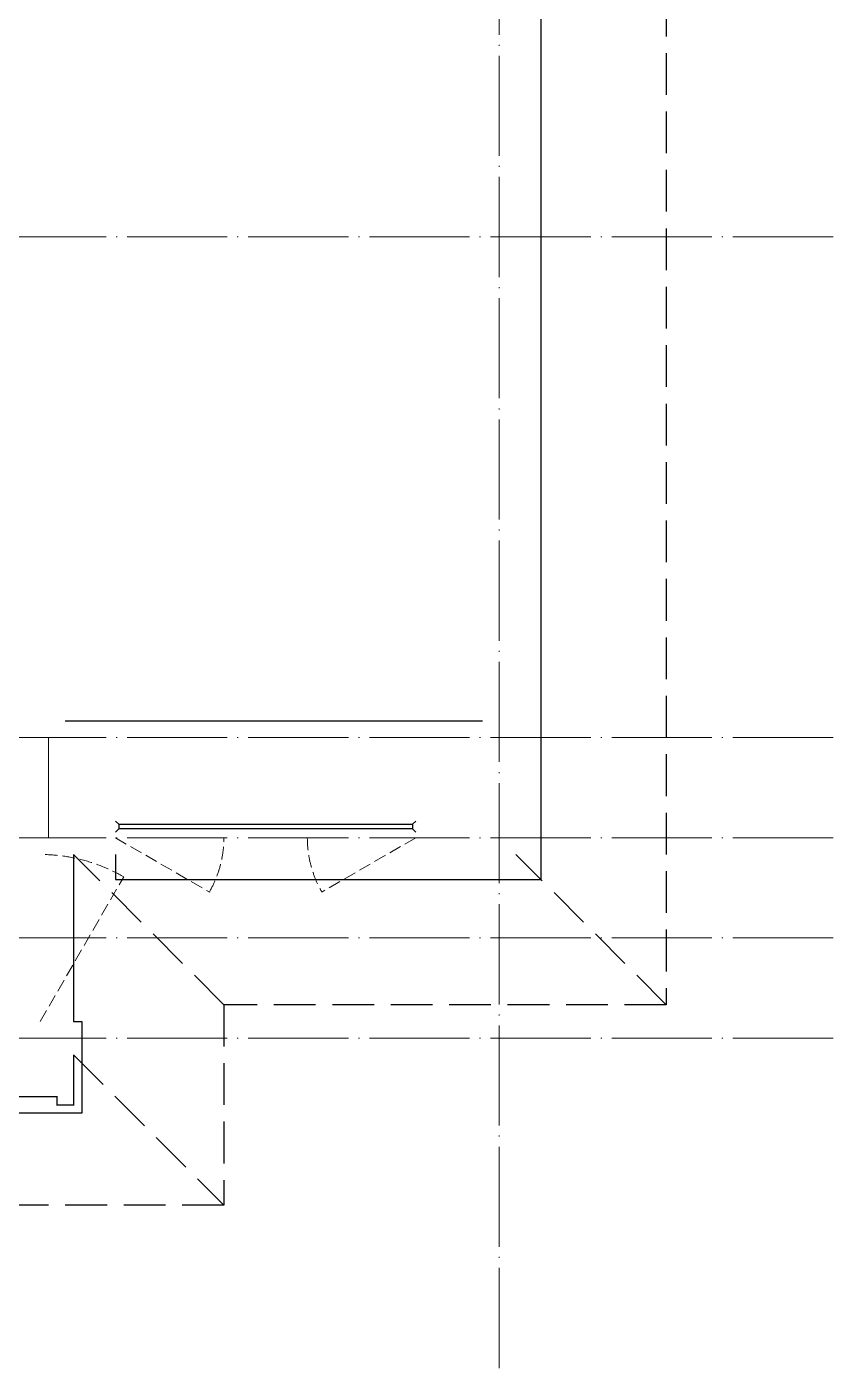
# Model space of a CAD drawing. Extents: x -518115 to 1124316, y -209821 to 1628073.
# Drawn here: x 875087 to 879917, y 670657 to 678714 of the extents above; entities that cross this region are included whole.
import ezdxf

# ---------------------------------------------------------------- set-up
doc = ezdxf.new("R2010")
doc.units = 0
doc.header["$LTSCALE"] = 1000
doc.header["$MEASUREMENT"] = 0
doc.linetypes.add('DASH', pattern=[0.35, 0.25, -0.1])
doc.linetypes.add('DOTE', pattern=[2.42, 2, -0.2, 0.02, -0.2])
for name, color, linetype in [('3-栏杆1', 135, 'Continuous'), ('3.5方案汇报，与郭总、侯月琴确定户型_t8$0$2020.03.04 -1安徽标准化洋房户型(UA）_t8_t8$0$看线', 154, 'Continuous'), ('卫生间', 6, 'Continuous'), ('看线', 251, 'Continuous')]:
    doc.layers.add(name, color=color, linetype=linetype)
doc.layers.add('DOTE', color=19, linetype='DOTE', lineweight=9)
doc.layers.add('WINDOW', color=144, linetype='Continuous', lineweight=15)

# ---------------------------------------------------------------- blocks, each defined once
blk = doc.blocks.new('HFHFTHFD')
at = {"layer": 'DOTE', "linetype": 'DOTE', "ltscale": 0.3}
for p, q in [((470616.6, 612948.8), (470616.6, 593448.8)), ((472616.6, 600248.8), (418616.6, 600248.8)), ((472616.6, 597248.8), (418616.6, 597248.8)), ((467916.6, 597248.8), (467916.6, 596648.8)), ((472616.6, 596648.8), (418616.6, 596648.8)), ((472616.6, 596048.8), (418616.6, 596048.8)), ((472616.6, 595448.8), (418616.6, 595448.8))]:
    blk.add_line(p, q, dxfattribs=at)
blk = doc.blocks.new('A$C148B7D8E')
at = {"layer": '卫生间', "color": 159, "linetype": 'DASH', "true_color": 0x22346e}
for p, q in [((-900, -900), (0, 0)), ((1750, -900), (2650, 0)), ((2650, -1200), (1750, -2100))]:
    blk.add_line(p, q, dxfattribs=at)
blk.add_lwpolyline([(9400.3, 15400), (7700, 15400), (7700, 10800), (7300, 10800), (7300, 10000), (900, 10000), (900, 9000), (-900, 9000), (-900, -900), (1750, -900), (1750, -2100), (23450, -2100), (23450, -900), (25100, -900)], dxfattribs=at)

msp = doc.modelspace()

# ---------------------------------------------------------------- linework, layer by layer
at = {"color": 30, "const_width": 8}
msp.add_lwpolyline([(875366.6, 672557.2), (875366.6, 672257.2), (875266.6, 672257.2), (875266.6, 672307.2), (874216.6, 672307.2), (874216.6, 672557.2)], dxfattribs=at)
at = {"layer": '3-栏杆1', "color": 5}
for p, q in [((875636.8, 673939.4), (875616.6, 673957.2)), ((875616.6, 673957.2), (875636.8, 673939.4)), ((875636.8, 673939.3), (877396.3, 673939.4)), ((875636.8, 673939.4), (875636.8, 673910.1)), ((877396.3, 673939.4), (877416.6, 673957.2)), ((877416.6, 673957.2), (877396.3, 673939.4)), ((877396.3, 673939.4), (877396.3, 673910.1)), ((875636.8, 673910.1), (875616.6, 673890.3)), ((875616.6, 673890.3), (875636.8, 673910.1)), ((877396.3, 673910.1), (875636.8, 673910)), ((877416.6, 673890.3), (877396.3, 673910.1))]:
    msp.add_line(p, q, dxfattribs=at)
at = {"layer": '3.5方案汇报，与郭总、侯月琴确定户型_t8$0$2020.03.04 -1安徽标准化洋房户型(UA）_t8_t8$0$看线', "ltscale": 10}
msp.add_line((875316.6, 674557.2), (877816.6, 674557.2), dxfattribs=at)
at = {"layer": 'WINDOW', "color": 250, "linetype": 'DASH', "ltscale": 0.3}
for points in [[(875616.6, 673857.2), (876179.7, 673532.5, 0.131485), (876266.6, 673857.2)], [(877416.6, 673857.2), (876853.4, 673532.5, -0.131485), (876766.6, 673857.2)], [(875166.6, 672757.2), (875666.6, 673623.2, 0.131652), (875166.6, 673757.2)]]:
    msp.add_lwpolyline(points, format="xyb", dxfattribs=at)
at = {"layer": '看线', "color": 201}
for points in [[(875616.6, 673757.2), (875616.6, 673607.2), (878166.6, 673607.2), (878166.6, 682007.2), (876516.5, 682007.2), (876516.5, 681857.2)], [(875366.6, 672757.2), (875416.6, 672757.2), (875416.6, 672207.2), (874166.6, 672207.2), (874166.6, 672407.2)]]:
    msp.add_lwpolyline(points, dxfattribs=at)
at = {"layer": '看线', "color": 202, "ltscale": 0.5}
msp.add_lwpolyline([(875366.6, 673757.2), (875366.6, 672757.2)], dxfattribs=at)

# ---------------------------------------------------------------- block references
msp.add_blockref('HFHFTHFD', (407300, 77208.4))
at = {"xscale": -1}
msp.add_blockref('A$C148B7D8E', (878016.6, 673757.2), dxfattribs=at)

doc.saveas('drawing.dxf')
